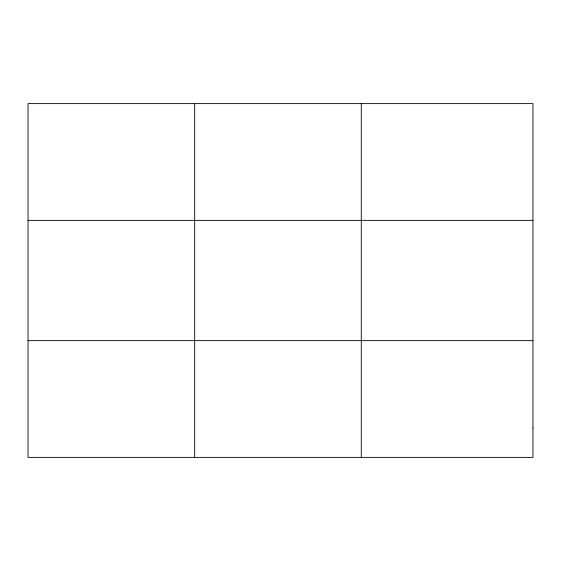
<?xml version="1.0" encoding="UTF-8"?>
<svg xmlns="http://www.w3.org/2000/svg" width="561" height="561" viewBox="0 0 561 561"><rect width="100%" height="100%" fill="white"/><g stroke="black" fill="none" stroke-linecap="round" stroke-linejoin="round"><path stroke-width="0.84" d="M194.667 103.61L194.667 457.39M361.284 103.61L361.284 457.39M28.05 220.361L532.95 220.361M28.05 340.639L532.95 340.639M532.95 428.204L532.95 457.39L28.05 457.39L28.05 103.61L532.95 103.61L532.95 428.204"/></g></svg>
